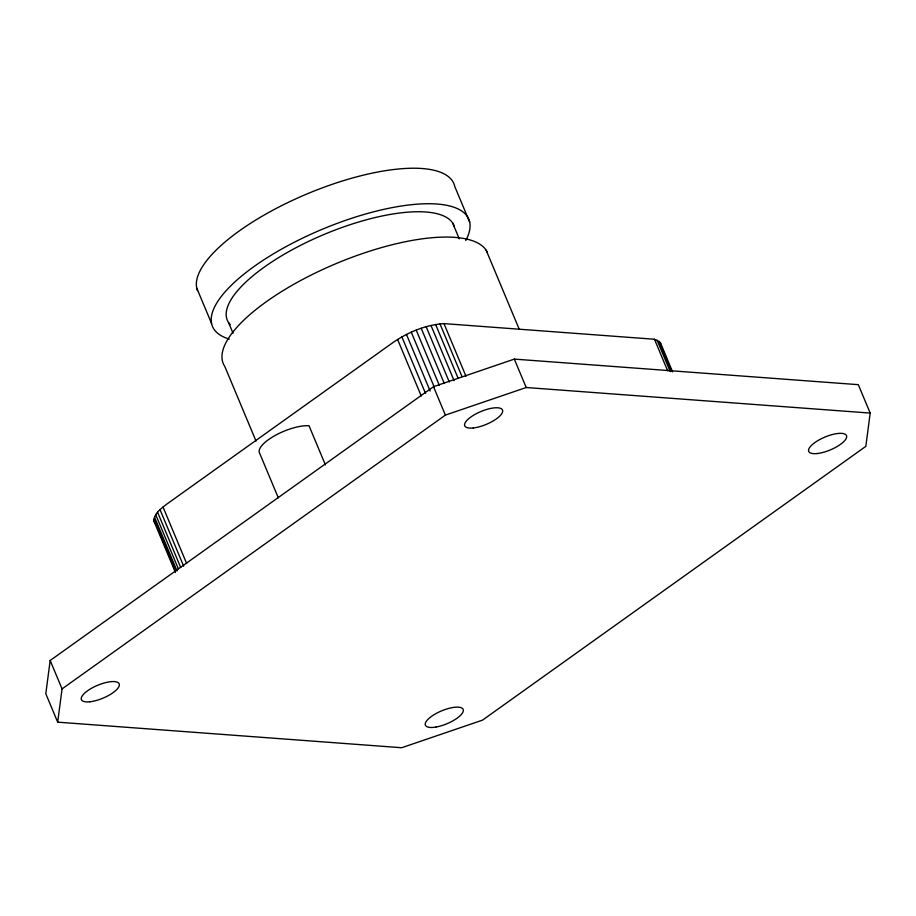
<?xml version="1.0" encoding="UTF-8"?>
<svg xmlns="http://www.w3.org/2000/svg" width="916" height="916" viewBox="0 0 916 916"><rect width="100%" height="100%" fill="white"/><g stroke="black" fill="none" stroke-linecap="round" stroke-linejoin="round"><path stroke-width="1.37" d="M50.174 660.482L45.8 693.744L57.685 722.163L401.677 747.731L482.492 720.148L865.826 446.344L870.2 413.082L858.315 384.674L514.323 359.106L433.508 386.689L50.174 660.482L62.059 688.901L57.685 722.163M175.403 572.454L153.945 521.147C153.728 513.521 161.216 508.609 166.506 504.315L393.662 342.069C408.559 332.016 425.917 324.814 443.974 323.611L654.471 339.252L660.322 342.492L661.089 346.111M62.059 688.901L445.394 415.097L526.208 387.514L870.2 413.082M155.995 524.227L153.945 521.147M660.322 342.492L672.584 371.804M658.982 341.107L671.634 371.358M657.012 340.019L670.226 371.587M654.471 339.252L667.672 370.82M486.156 250.194L518.994 328.707M469.69 222.164L454.828 186.646A138.9 47.277 -22.7 0 0 312.104 191.833A138.9 47.277 -22.7 0 0 197.513 290.635M514.323 359.106L526.208 387.514M452.63 222.989L459.237 238.778M443.974 323.611L465.981 376.224M439.978 323.886L461.985 376.499M435.627 324.504L458.183 378.434M431.001 325.455L454.107 380.701M426.158 326.714L449.275 381.961M421.211 328.283L444.317 383.529M416.219 330.115L439.325 385.361M411.273 332.176L434.39 387.422M433.508 386.689L445.394 415.097M406.475 334.455L430.131 391.017M401.884 336.882L425.539 393.445M397.59 339.435L421.245 395.998M325.409 464.927L309.024 425.757A30.709 10.454 -22.7 0 0 274.777 435.661A30.709 10.454 -22.7 0 0 259.732 453.431L278.304 497.823M228.634 322.695L233.042 333.218M196.722 288.002L211.585 323.52M256.033 441.1L224.832 366.515A143.297 48.777 -22.7 0 1 331.363 265.629A143.297 48.777 -22.7 0 1 487.404 252.427M163.014 506.983L186.669 563.546M160.025 509.628L183.681 566.191M157.575 512.227L180.681 567.473M155.72 514.712L178.276 568.641M154.483 517.059L177.04 570.989M153.888 519.212L175.345 570.519M230.191 324.653A122.824 41.804 -22.7 0 1 319.272 236.511A122.824 41.804 -22.7 0 1 454.405 226.687M229.298 339.08A138.9 47.277 -22.7 0 1 322.844 229.034A138.9 47.277 -22.7 0 1 465.74 240.507M89.86 701.782A20.473 6.973 -22.7 0 0 119.332 685.237A20.473 6.973 -22.7 0 0 91.646 688.202A20.473 6.973 -22.7 0 0 89.86 701.782M473.194 427.978A20.473 6.973 -22.7 0 0 502.666 411.433A20.473 6.973 -22.7 0 0 474.98 414.398A20.473 6.973 -22.7 0 0 473.194 427.978M817.187 453.546A20.473 6.973 -22.7 0 0 846.659 437.012A20.473 6.973 -22.7 0 0 818.973 439.966A20.473 6.973 -22.7 0 0 817.187 453.546M435.947 727.052A20.473 6.973 -22.7 0 0 463.301 709.877A20.473 6.973 -22.7 0 0 433.566 714.995A20.473 6.973 -22.7 0 0 435.947 727.052"/></g></svg>
